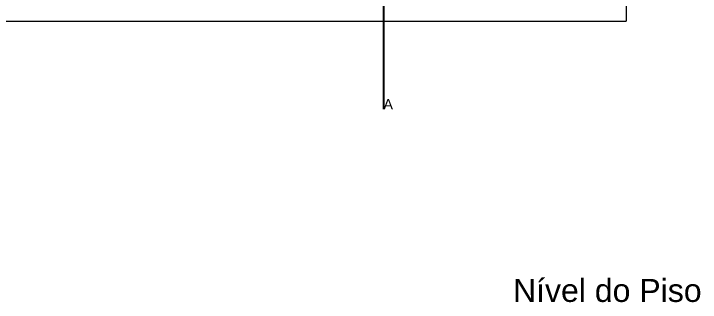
# Model space of a CAD drawing. Header units: millimetres. Extents: x -9869 to 1689, y 100 to 694.
# Drawn here: x 1306.6 to 1396.4, y 419.6 to 457.3 of the extents above; entities that cross this region are included whole.
import ezdxf

# ---------------------------------------------------------------- set-up
doc = ezdxf.new("R2010")
doc.units = ezdxf.units.MM
doc.layers.add('COTAS', color=5, linetype='Continuous', lineweight=5)
doc.layers.add('PAREDE', color=7, linetype='Continuous', lineweight=9)
doc.styles.get("Standard").update_dxf_attribs({"font": 'Arial.ttf'})

msp = doc.modelspace()

# ---------------------------------------------------------------- linework, layer by layer
at = {"color": 1}
msp.add_line((1354.966, 541.479), (1354.966, 444.797), dxfattribs=at)
at = {"layer": 'PAREDE'}
for p in [(1386.72, 634.452), (1208.595, 456.327)]:
    msp.add_line(p, (1386.72, 456.327), dxfattribs=at)

# ---------------------------------------------------------------- texts
at = {"layer": 'COTAS', "color": 1, "insert": (1354.966, 446.133), "char_height": 1.336, "attachment_point": 1}
msp.add_mtext_dynamic_manual_height_columns('A', width=1385.51337, gutter_width=0.75, heights=[0], dxfattribs=at)
at = {"layer": 'COTAS', "color": 0, "ltscale": 3, "insert": (1371.92, 422.621), "char_height": 3, "attachment_point": 1}
msp.add_mtext_dynamic_manual_height_columns('Nível do Piso', width=1385.51337, gutter_width=0.75, heights=[0], dxfattribs=at)

doc.saveas('drawing.dxf')
